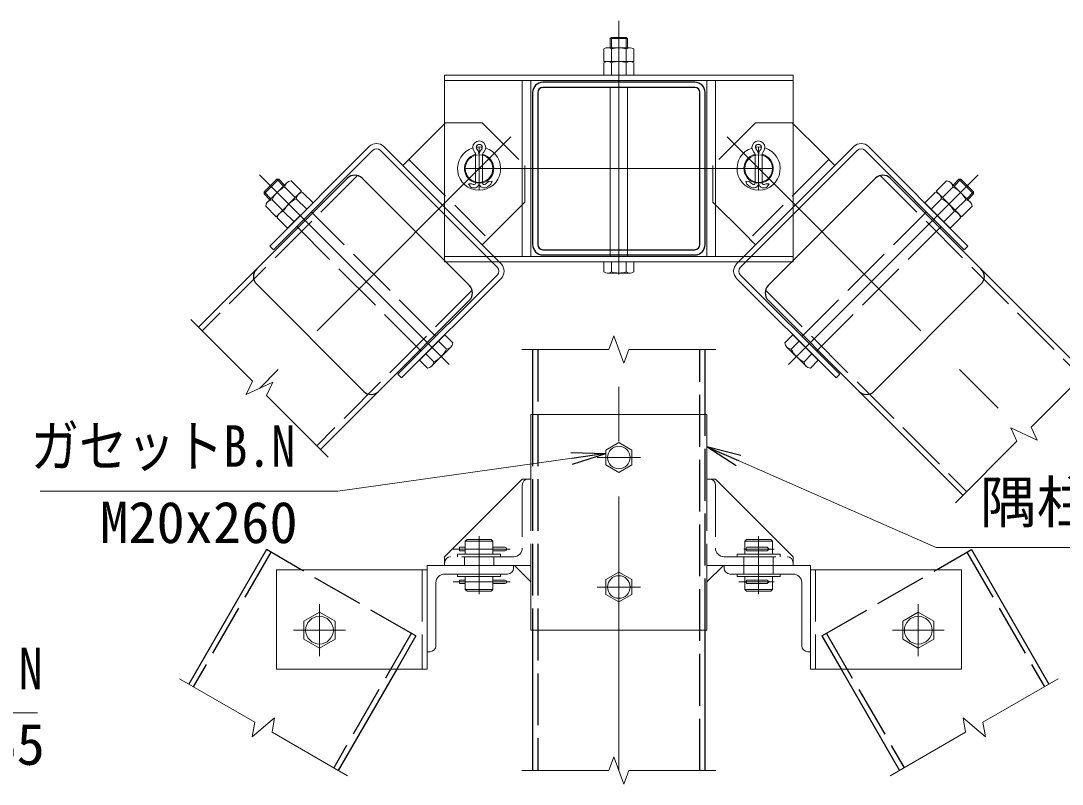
# Model space of a CAD drawing. Units: millimetres, scale not verified. Extents: x -16799 to 16801, y -11879 to 11881.
# Drawn here: x 9533 to 14361, y -2632 to 905 of the extents above; entities that cross this region are included whole.
import ezdxf
from ezdxf.enums import TextEntityAlignment as Align

# ---------------------------------------------------------------- set-up
doc = ezdxf.new("R2010")
doc.units = ezdxf.units.MM
doc.header["$LTSCALE"] = 40
doc.linetypes.add('DASHED', pattern=[7.5, 6, -1.5])
doc.linetypes.add('USER1', pattern=[50.8, 31.75, -6.35, 6.35, -6.35])
for name, color, linetype, lineweight in [('0-1_D-STR1', 1, 'Continuous', 25), ('0-2_D-BMK', 2, 'USER1', 13), ('0-3_D-STR3', 3, 'Continuous', 13), ('0-5_D-STR-DIM', 7, 'Continuous', 13), ('0-6_D-STR-TXT', 7, 'Continuous', 13), ('0-8_0', 7, 'Continuous', 25)]:
    doc.layers.add(name, color=color, linetype=linetype, lineweight=lineweight)
doc.styles.add('ＭＳ ゴシック', font='')
doc.styles.get('ＭＳ ゴシック').set_extended_font_data('MS Gothic')

# ---------------------------------------------------------------- blocks, each defined once
blk = doc.blocks.new('_Open')
at = {"layer": '0-8_0'}
blk.add_line((-40, 6.67), (0, 0), dxfattribs=at)
blk.add_lwpolyline([(-40, -6.67), (0, 0), (-40, 0)], dxfattribs=at)

msp = doc.modelspace()

# ---------------------------------------------------------------- linework, layer by layer
at = {"layer": '0-1_D-STR1'}
for p, q in [((12657.18, 620.23), (11953.18, 620.23)), ((12657.18, 596.23), (11953.18, 596.23)), ((11905.18, 572.23), (11905.18, -131.77)), ((11929.18, 572.23), (11929.18, -131.77)), ((12681.18, -131.77), (12681.18, 572.23)), ((12705.18, -131.77), (12705.18, 572.23)), ((10624.67, -246.6), (11046.81, 175.54)), ((11114.69, 175.54), (11612.5, -322.26)), ((13495.68, 175.54), (12997.87, -322.26)), ((13985.7, -246.6), (13563.56, 175.54)), ((11953.18, -155.77), (12657.18, -155.77)), ((11953.18, -179.77), (12657.18, -179.77)), ((10624.67, -246.6), (10356.11, -515.16)), ((13985.7, -246.6), (14466.39, -727.29)), ((11122.47, -812.28), (10624.67, -314.48)), ((13487.9, -812.28), (13985.7, -314.48)), ((11612.5, -390.14), (11190.35, -812.28)), ((12997.87, -390.14), (13420.02, -812.28)), ((11905.18, -618.51), (11905.18, -918.51)), ((12705.18, -918.51), (12705.18, -618.51)), ((11190.35, -812.28), (10921.79, -1080.84)), ((13420.02, -812.28), (13900.71, -1292.98)), ((10670.77, -1545.3), (10310.97, -2168.51)), ((10832.21, -1638.51), (10670.77, -1545.3)), ((13778.16, -1638.51), (13939.59, -1545.3)), ((13939.59, -1545.3), (14299.4, -2168.51)), ((11905.18, -1918.51), (11905.18, -2568.51)), ((12705.18, -2568.51), (12705.18, -1918.51)), ((11275.14, -2098.51), (11003.79, -2568.51)), ((13335.23, -2098.51), (13606.58, -2568.51))]:
    msp.add_line(p, q, dxfattribs=at)
at = {"layer": '0-1_D-STR1', "linetype": 'DASHED'}
for p, q in [((11093.18, 187.97), (10373.08, -532.13)), ((13517.19, 187.97), (14449.42, -744.26)), ((11624.92, -343.78), (10904.82, -1063.87)), ((12985.45, -343.78), (13917.68, -1276.01)), ((11929.18, -618.51), (11929.18, -2568.51)), ((12681.19, -2568.51), (12681.19, -618.51)), ((11905.18, -918.51), (11905.18, -1918.51)), ((12705.18, -1918.51), (12705.18, -918.51)), ((10691.56, -1557.3), (10331.75, -2180.51)), ((13918.81, -1557.3), (14278.62, -2180.51)), ((11363.59, -1945.3), (10832.21, -1638.51)), ((13246.77, -1945.3), (13778.16, -1638.51)), ((11342.81, -1933.3), (10983, -2556.51)), ((11363.59, -1945.3), (11275.14, -2098.51)), ((13246.77, -1945.3), (13335.23, -2098.51)), ((13267.56, -1933.3), (13627.37, -2556.51))]:
    msp.add_line(p, q, dxfattribs=at)
at = {"layer": '0-1_D-STR1'}
for centre, radius, start, end in [((11953.18, 572.23), 48, 90, 180), ((11953.18, 572.23), 24, 90, 180), ((12657.18, 572.23), 48, 0, 90), ((12657.18, 572.23), 24, 0, 90), ((11080.75, 141.6), 48, 45, 135), ((13529.62, 141.6), 48, 45, 135), ((11953.18, -131.77), 48, 180, 270), ((11953.18, -131.77), 24, 180, 270), ((12657.18, -131.77), 24, 270, 0), ((12657.18, -131.77), 48, 270, 0), ((10658.61, -280.54), 48, 135, 225), ((13951.76, -280.54), 48, 315, 45), ((11578.56, -356.2), 48, 315, 45), ((13031.81, -356.2), 48, 135, 225), ((11156.41, -778.34), 48, 225, 315), ((13453.96, -778.34), 48, 225, 315)]:
    msp.add_arc(centre, radius, start, end, dxfattribs=at)
at = {"layer": '0-2_D-BMK'}
for p, q in [((12305.18, -270.66), (12305.18, 904.67)), ((11803.79, 366.83), (10638.95, -798)), ((12806.58, 366.83), (14183.55, -1010.13)), ((11657.18, 318.38), (11657.18, 122.08)), ((11657.18, 318.2), (11657.18, 122.26)), ((12953.18, 318.38), (12953.18, 122.08)), ((12953.18, 318.2), (12953.18, 122.26)), ((11857.18, 220.23), (11592.51, 220.23)), ((11819.69, 220.23), (12790.68, 220.23)), ((12753.18, 220.23), (13017.86, 220.23)), ((11518.94, -688.04), (10639.3, 191.6)), ((13091.43, -688.04), (13971.07, 191.6)), ((12305.18, -2568.51), (12305.18, -618.51)), ((12205.18, -1118.51), (12405.18, -1118.51)), ((11657.18, -1483.53), (11657.18, -1752.04)), ((12953.18, -1483.53), (12953.18, -1752.04)), ((11801.01, -1542.51), (11537.66, -1542.51)), ((11657.18, -1539.18), (11657.18, -1658.66)), ((12884.12, -1542.51), (13025.27, -1542.51)), ((11801.01, -1694.51), (11537.66, -1694.51)), ((12205.18, -1718.51), (12405.18, -1718.51)), ((12861.79, -1694.51), (13025.27, -1694.51)), ((10917.18, -1798.51), (10917.18, -2038.51)), ((13693.18, -1798.51), (13693.18, -2038.51)), ((11037.18, -1918.51), (10797.18, -1918.51)), ((13573.18, -1918.51), (13813.18, -1918.51))]:
    msp.add_line(p, q, dxfattribs=at)
at = {"layer": '0-3_D-STR3'}
for p, q in [((12265.18, 822.82), (12270.6, 828.23)), ((12265.18, 780.23), (12265.18, 822.82)), ((12265.18, 822.82), (12345.18, 822.82)), ((12270.6, 828.23), (12339.77, 828.23)), ((12270.6, 780.23), (12270.6, 828.23)), ((12339.77, 780.23), (12339.77, 828.23)), ((12345.18, 822.82), (12339.77, 828.23)), ((12345.18, 780.23), (12345.18, 822.82)), ((12235.98, 716.23), (12235.98, 774.63)), ((12252.26, 780.23), (12357.11, 780.23)), ((12270.58, 716.23), (12270.58, 774.63)), ((12339.78, 716.23), (12339.78, 774.63)), ((12374.38, 774.63), (12374.38, 716.23)), ((12235.98, 716.23), (12374.38, 716.23)), ((12235.98, 652.23), (12235.98, 710.63)), ((12252.26, 716.23), (12357.11, 716.23)), ((12270.58, 652.23), (12270.58, 710.63)), ((12339.78, 652.23), (12339.78, 710.63)), ((12374.38, 710.63), (12374.38, 652.23)), ((11497.18, 652.23), (13113.18, 652.23)), ((11497.18, 652.23), (11497.18, -211.77)), ((11497.18, 628.23), (13113.18, 628.23)), ((11857.18, 628.23), (11857.18, -187.77)), ((11897.18, 628.23), (11897.18, -187.77)), ((12235.98, 652.23), (12374.38, 652.23)), ((12713.18, 628.23), (12713.18, -187.77)), ((12753.18, 628.23), (12753.18, -187.77)), ((13113.18, 652.23), (13113.18, -211.77)), ((12265.18, -187.77), (12265.18, 596.23)), ((12345.18, -187.77), (12345.18, 596.23)), ((11148.07, 322.06), (10687.03, -138.98)), ((11165.04, 305.09), (10704, -155.95)), ((11198.98, 305.09), (11742.04, -237.97)), ((11215.95, 322.06), (11759.01, -221)), ((11360.2, 290.94), (11303.63, 234.37)), ((13394.42, 322.06), (12851.36, -221)), ((13411.39, 305.09), (12868.33, -237.97)), ((13250.17, 290.94), (13306.74, 234.37)), ((13445.33, 305.09), (13906.36, -155.95)), ((13462.3, 322.06), (13923.34, -138.98)), ((10719.21, 170.38), (10660.51, 111.69)), ((10728.4, 170.38), (10660.51, 102.5)), ((10765.36, 154.31), (10674.35, 63.3)), ((10750.32, 139.27), (10719.21, 170.38)), ((10728.4, 170.38), (10719.21, 170.38)), ((10754.92, 143.86), (10728.4, 170.38)), ((10833.55, 115.01), (10785.46, 163.1)), ((11624.21, 149.85), (11629.74, 147.02)), ((11701.39, 159.89), (11686.14, 147.86)), ((11711.3, 147.33), (11696.05, 135.3)), ((12899.07, 147.33), (12914.32, 135.3)), ((12908.98, 159.89), (12924.23, 147.86)), ((12986.16, 149.85), (12980.63, 147.02)), ((13776.82, 115.01), (13824.91, 163.1)), ((13845.01, 154.31), (13936.02, 63.3)), ((13855.45, 143.86), (13881.97, 170.38)), ((13860.05, 139.27), (13891.16, 170.38)), ((13881.97, 170.38), (13949.85, 102.5)), ((13881.97, 170.38), (13891.16, 170.38)), ((13891.16, 170.38), (13949.85, 111.69)), ((10691.63, 80.58), (10660.51, 111.69)), ((10660.51, 111.69), (10660.51, 102.5)), ((10687.03, 75.98), (10660.51, 102.5)), ((10833.55, 115.01), (10715.88, -2.65)), ((10819.1, 100.57), (10728.09, 9.56)), ((10804.13, 85.6), (10756.05, 133.68)), ((10887.29, 61.27), (10839.2, 109.36)), ((11616.92, 135.61), (11622.45, 132.78)), ((12993.45, 135.61), (12987.92, 132.78)), ((13723.08, 61.27), (13771.17, 109.36)), ((13776.82, 115.01), (13894.49, -2.65)), ((13791.27, 100.57), (13882.28, 9.56)), ((13806.24, 85.6), (13854.32, 133.68)), ((13918.74, 80.58), (13949.85, 111.69)), ((13923.34, 75.98), (13949.85, 102.5)), ((13949.85, 111.69), (13949.85, 102.5)), ((10745.3, 26.77), (10697.22, 74.85)), ((10887.29, 61.27), (10769.62, -56.39)), ((10857.87, 31.86), (10809.79, 79.94)), ((13723.08, 61.27), (13840.75, -56.39)), ((13752.5, 31.86), (13800.58, 79.94)), ((13865.07, 26.77), (13913.15, 74.85)), ((10667.8, 45.44), (10715.88, -2.65)), ((10799.04, -26.97), (10750.96, 21.11)), ((13811.33, -26.97), (13859.41, 21.11)), ((13942.57, 45.44), (13894.49, -2.65)), ((10721.54, -8.3), (10769.62, -56.39)), ((13888.83, -8.3), (13840.75, -56.39)), ((11727.9, -76.75), (11671.33, -133.32)), ((12882.47, -76.75), (12939.04, -133.32)), ((10687.03, -138.98), (10704, -155.95)), ((13923.34, -138.98), (13906.36, -155.95)), ((11497.18, -187.77), (13113.18, -187.77)), ((11497.18, -211.77), (13113.18, -211.77)), ((12235.98, -211.77), (12374.38, -211.77)), ((12235.98, -258.17), (12235.98, -211.77)), ((12270.58, -258.17), (12270.58, -211.77)), ((12339.78, -258.17), (12339.78, -211.77)), ((12374.38, -258.17), (12374.38, -211.77)), ((11742.04, -271.91), (11281, -732.95)), ((11759.01, -288.88), (11297.97, -749.92)), ((12252.26, -263.77), (12357.11, -263.77)), ((12851.36, -288.88), (13312.39, -749.92)), ((12868.33, -271.91), (13329.37, -732.95)), ((11498.23, -549.67), (11380.56, -667.33)), ((11505.58, -615.85), (11468.81, -579.08)), ((11535, -586.43), (11498.23, -549.67)), ((13075.37, -586.43), (13112.14, -549.67)), ((13104.79, -615.85), (13141.56, -579.08)), ((13112.14, -549.67), (13229.8, -667.33)), ((11526.21, -606.53), (11435.2, -697.55)), ((13084.16, -606.53), (13175.17, -697.55)), ((11417.33, -704.1), (11380.56, -667.33)), ((11446.75, -674.68), (11409.98, -637.91)), ((13163.62, -674.68), (13200.39, -637.91)), ((13193.04, -704.1), (13229.8, -667.33)), ((11281, -732.95), (11297.97, -749.92)), ((13329.37, -732.95), (13312.39, -749.92)), ((11897.18, -1218.51), (11897.18, -918.51)), ((11897.18, -918.51), (12713.18, -918.51)), ((12713.18, -1218.51), (12713.18, -918.51)), ((11497.18, -1578.51), (11857.18, -1218.51)), ((11897.18, -1218.51), (11857.18, -1218.51)), ((11885.18, -1218.51), (11897.18, -1218.51)), ((12713.18, -1218.51), (12753.18, -1218.51)), ((12725.18, -1218.51), (12713.18, -1218.51)), ((13113.18, -1578.51), (12753.18, -1218.51)), ((11593.18, -1534.51), (11567.09, -1534.51)), ((11567.09, -1550.51), (11567.09, -1534.51)), ((11601.18, -1498.51), (11593.18, -1506.51)), ((11721.18, -1506.51), (11713.18, -1498.51)), ((13009.18, -1498.51), (13017.18, -1506.51)), ((11497.18, -1578.51), (11497.18, -1618.51)), ((11557.18, -1578.51), (11557.18, -1566.51)), ((11593.18, -1550.51), (11567.09, -1550.51)), ((11589.18, -1578.51), (11589.18, -1618.51)), ((11725.18, -1578.51), (11725.18, -1618.51)), ((11757.18, -1578.51), (11757.18, -1566.51)), ((12853.18, -1578.51), (12853.18, -1566.51)), ((12885.18, -1578.51), (12885.18, -1618.51)), ((13021.18, -1578.51), (13021.18, -1618.51)), ((13053.18, -1578.51), (13053.18, -1566.51)), ((13113.18, -1578.51), (13113.18, -1618.51)), ((11417.18, -1638.51), (10717.18, -1638.51)), ((10717.18, -1638.51), (10717.18, -2098.51)), ((11417.18, -1638.51), (11417.18, -2098.51)), ((11497.18, -1618.51), (11497.18, -1606.51)), ((11777.18, -1618.51), (11497.18, -1618.51)), ((11897.18, -1695.03), (11820.66, -1618.51)), ((12713.18, -1695.03), (12789.71, -1618.51)), ((12833.18, -1618.51), (13113.18, -1618.51)), ((12885.18, -1658.51), (12885.18, -1618.51)), ((13021.18, -1658.51), (13021.18, -1618.51)), ((13113.18, -1618.51), (13113.18, -1606.51)), ((13193.18, -1638.51), (13893.18, -1638.51)), ((13893.18, -1638.51), (13893.18, -2098.51)), ((11497.18, -1658.51), (11789.18, -1658.51)), ((11557.18, -1658.51), (11557.18, -1670.51)), ((11557.18, -1670.51), (11757.18, -1670.51)), ((11567.09, -1686.51), (11567.09, -1702.51)), ((11593.18, -1686.51), (11567.09, -1686.51)), ((11593.18, -1730.51), (11593.18, -1670.51)), ((11721.18, -1730.51), (11721.18, -1670.51)), ((11777.11, -1686.51), (11721.18, -1686.51)), ((11757.18, -1658.51), (11757.18, -1670.51)), ((13113.18, -1658.51), (12821.18, -1658.51)), ((12853.18, -1658.51), (12853.18, -1670.51)), ((13053.18, -1670.51), (12853.18, -1670.51)), ((12889.18, -1730.51), (12889.18, -1670.51)), ((12899.07, -1686.51), (12993.45, -1686.51)), ((13017.18, -1730.51), (13017.18, -1670.51)), ((13053.18, -1658.51), (13053.18, -1670.51)), ((11457.18, -1990.51), (11457.18, -1698.51)), ((11593.18, -1702.51), (11567.09, -1702.51)), ((11721.18, -1730.51), (11593.18, -1730.51)), ((11713.18, -1738.51), (11721.18, -1730.51)), ((11777.11, -1702.51), (11721.18, -1702.51)), ((12713.18, -1695.03), (12713.18, -1918.51)), ((12897.18, -1738.51), (12889.18, -1730.51)), ((12889.18, -1730.51), (13017.18, -1730.51)), ((12899.07, -1702.51), (12993.45, -1702.51)), ((13009.18, -1738.51), (13017.18, -1730.51)), ((13153.18, -1990.51), (13153.18, -1698.51)), ((11897.18, -1738.51), (11897.18, -1918.51)), ((12897.18, -1738.51), (13009.18, -1738.51)), ((11897.18, -1918.51), (12713.18, -1918.51)), ((11417.18, -2098.51), (10717.18, -2098.51))]:
    msp.add_line(p, q, dxfattribs=at)
at = {"layer": '0-3_D-STR3', "linetype": 'DASHED'}
for p, q in [((11501.62, 432.36), (11360.2, 290.94)), ((11671.33, 432.36), (11501.62, 432.36)), ((12939.04, 432.36), (13108.75, 432.36)), ((13108.75, 432.36), (13250.17, 290.94)), ((11331.92, 262.66), (11685.47, -90.89)), ((11641.18, 284.23), (11641.18, 154.14)), ((11673.18, 282.73), (11673.18, 154.14)), ((13278.45, 262.66), (12924.9, -90.89)), ((12937.18, 282.73), (12937.18, 154.14)), ((12969.18, 284.23), (12969.18, 154.14)), ((11869.32, 64.67), (11727.9, -76.75)), ((12741.05, 64.67), (12882.47, -76.75)), ((11456.37, -557.59), (10879.37, 19.41)), ((13154, -557.59), (13731, 19.41)), ((11388.48, -625.47), (10811.49, -48.47)), ((13221.89, -625.47), (13798.88, -48.47)), ((11857.18, -1246.51), (11857.18, -1538.51)), ((11897.18, -1218.51), (11897.18, -1738.51)), ((12713.18, -1218.51), (12713.18, -1695.03)), ((12753.18, -1246.51), (12753.18, -1538.51)), ((11593.18, -1566.51), (11593.18, -1506.51)), ((11721.18, -1506.51), (11593.18, -1506.51)), ((11713.18, -1498.51), (11601.18, -1498.51)), ((11721.18, -1566.51), (11721.18, -1506.51)), ((11777.11, -1534.51), (11721.18, -1534.51)), ((12889.18, -1506.51), (12897.18, -1498.51)), ((12889.18, -1506.51), (13017.18, -1506.51)), ((12889.18, -1566.51), (12889.18, -1506.51)), ((12893.35, -1542.51), (12899.07, -1534.51)), ((12899.07, -1550.51), (12893.35, -1542.51)), ((12897.18, -1498.51), (13009.18, -1498.51)), ((12899.07, -1534.51), (12993.45, -1534.51)), ((13017.18, -1566.51), (13017.18, -1506.51)), ((11817.18, -1578.51), (11525.18, -1578.51)), ((11557.18, -1566.51), (11757.18, -1566.51)), ((11777.11, -1550.51), (11721.18, -1550.51)), ((12793.18, -1578.51), (13085.18, -1578.51)), ((13053.18, -1566.51), (12853.18, -1566.51)), ((12899.07, -1550.51), (12993.45, -1550.51)), ((11393.18, -1638.51), (11393.18, -2098.51)), ((11777.18, -1618.51), (11897.18, -1618.51)), ((12833.18, -1618.51), (12713.18, -1618.51)), ((13217.18, -1638.51), (13217.18, -2098.51))]:
    msp.add_line(p, q, dxfattribs=at)
for points in [[(11671.33, 432.36), (11869.32, 234.37), (11869.32, 64.67)], [(12939.04, 432.36), (12741.05, 234.37), (12741.05, 64.67)], [(12993.45, -1550.51), (13001.92, -1542.51), (12993.45, -1534.51)]]:
    msp.add_lwpolyline(points, dxfattribs=at)
at = {"layer": '0-3_D-STR3'}
for points in [[(11624.21, 149.85), (11608.45, 148.93), (11616.92, 135.61)], [(11711.3, 147.33), (11717.02, 162.03), (11701.39, 159.89)], [(12899.07, 147.33), (12893.35, 162.03), (12908.98, 159.89)], [(12986.16, 149.85), (13001.92, 148.93), (12993.45, 135.61)], [(11429.18, -2018.51), (11417.18, -2018.51), (11417.18, -1618.51), (11817.18, -1618.51), (11817.18, -1630.51)], [(13181.18, -2018.51), (13193.18, -2018.51), (13193.18, -1618.51), (12793.18, -1618.51), (12793.18, -1630.51)], [(13193.18, -1638.51), (13193.18, -2098.51), (13893.18, -2098.51)], [(12899.07, -1686.51), (12893.35, -1694.51), (12899.07, -1702.51)], [(12993.45, -1686.51), (13001.92, -1694.51), (12993.45, -1702.51)], [(11713.18, -1738.51), (11601.18, -1738.51), (11593.18, -1730.51)]]:
    msp.add_lwpolyline(points, dxfattribs=at)
for points in [[(12245.26, -1083.91), (12305.18, -1049.31), (12365.11, -1083.91), (12365.11, -1153.11), (12305.18, -1187.71), (12245.26, -1153.11)], [(12245.26, -1683.91), (12305.18, -1649.31), (12365.11, -1683.91), (12365.11, -1753.11), (12305.18, -1787.71), (12245.26, -1753.11)], [(10989.24, -1960.11), (10917.18, -2001.71), (10845.13, -1960.11), (10845.13, -1876.91), (10917.18, -1835.31), (10989.24, -1876.91)], [(13621.13, -1960.11), (13693.18, -2001.71), (13765.24, -1960.11), (13765.24, -1876.91), (13693.18, -1835.31), (13621.13, -1876.91)]]:
    msp.add_lwpolyline(points, close=True, dxfattribs=at)
for centre, radius in [((11657.18, 220.23), 64), ((12953.18, 220.23), 64), ((12305.18, -1118.51), 52.42), ((12305.18, -1718.51), 52.42), ((10917.18, -1918.51), 64.36), ((13693.18, -1918.51), 64.36)]:
    msp.add_circle(centre, radius, dxfattribs=at)
for centre, radius, start, end in [((12253.28, 750.8), 29.45, 54.01973, 125.98027), ((12305.18, 670.54), 109.69, 71.61284, 108.38716), ((12357.08, 750.71), 29.52, 54.12648, 125.87352), ((12253.28, 686.8), 29.45, 54.01973, 125.98027), ((12305.18, 606.54), 109.69, 71.61284, 108.38716), ((12357.08, 686.71), 29.52, 54.12648, 125.87352), ((11657.91, 318.16), 30, 314.87187, 222.73702), ((12952.46, 318.16), 30, 317.26298, 225.12813), ((11182.01, 288.11), 48, 45, 135), ((11182.01, 288.11), 24, 45, 135), ((11657.18, 220.23), 100, 106.9711, 72.18197), ((11621.18, 284.23), 20, 0, 42.73702), ((11657.91, 318.16), 14, 314.87187, 222.73702), ((11657.18, 220.23), 100, 81.55313, 97.59994), ((11621.18, 284.23), 36, 0, 42.73702), ((11693.18, 282.73), 20, 134.87187, 180), ((12953.18, 220.23), 100, 107.81803, 73.0289), ((12917.18, 282.73), 20, 0, 45.12813), ((12952.46, 318.16), 14, 317.26298, 225.12813), ((12953.18, 220.23), 100, 82.40006, 98.44687), ((12989.18, 284.23), 36, 137.26298, 180), ((12989.18, 284.23), 20, 137.26298, 180), ((13428.36, 288.11), 48, 45, 135), ((13428.36, 288.11), 24, 45, 135), ((11657.18, 220.23), 68, 103.70163, 76.12067), ((12953.18, 220.23), 68, 103.87933, 76.29837), ((10787.04, 132.1), 31.03, 92.91412, 177.08588), ((11633.38, 154.14), 24, 242.89351, 7.37467), ((11633.38, 154.14), 8, 242.89351, 12.79103), ((11681.18, 154.14), 24, 180, 308.26427), ((11681.18, 154.14), 8, 180, 308.26427), ((12929.18, 154.14), 24, 231.73573, 0), ((12929.18, 154.14), 8, 231.73573, 0), ((12976.99, 154.14), 24, 172.62533, 297.10649), ((12976.99, 154.14), 8, 167.20897, 297.10649), ((13823.33, 132.1), 31.03, 2.91412, 87.08588), ((10800.28, 30.61), 112.16, 113.22895, 156.77105), ((10840.78, 78.36), 31.03, 92.91412, 177.08588), ((13769.59, 78.36), 31.03, 2.91412, 87.08588), ((13810.09, 30.61), 112.16, 23.22895, 66.77105), ((10698.25, 44.4), 30.46, 91.94085, 178.05915), ((10854.02, -23.13), 112.16, 113.22895, 156.77105), ((13756.34, -23.13), 112.16, 23.22895, 66.77105), ((13912.12, 44.4), 30.46, 1.94085, 88.05915), ((10751.99, -9.34), 30.46, 91.94085, 178.05915), ((13858.38, -9.34), 30.46, 1.94085, 88.05915), ((11725.07, -254.94), 24, 315, 45), ((11725.07, -254.94), 48, 315, 45), ((12885.3, -254.94), 48, 135, 225), ((12885.3, -254.94), 24, 135, 225), ((12253.28, -234.34), 29.45, 234.01973, 305.98027), ((12305.18, -154.08), 109.69, 251.61284, 288.38716), ((12357.08, -234.25), 29.52, 234.12648, 305.87352), ((11402.51, -571.61), 112.16, 293.22895, 336.77105), ((11504, -584.86), 31.03, 272.91412, 357.08588), ((13106.37, -584.86), 31.03, 182.91412, 267.08588), ((13207.86, -571.61), 112.16, 203.22895, 246.77105), ((11416.3, -673.65), 30.46, 271.94085, 358.05915), ((13194.07, -673.65), 30.46, 181.94085, 268.05915), ((11885.18, -1246.51), 28, 90, 180), ((12725.18, -1246.51), 28, 0, 90), ((11777.11, -1542.51), 8, 270, 90), ((11817.18, -1538.51), 40, 270, 0), ((12793.18, -1538.51), 40, 180, 270), ((11525.18, -1606.51), 28, 90, 180), ((13085.18, -1606.51), 28, 0, 90), ((11789.18, -1630.51), 28, 270, 0), ((12821.18, -1630.51), 28, 180, 270), ((11497.18, -1698.51), 40, 90, 180), ((11777.11, -1694.51), 8, 270, 90), ((13113.18, -1698.51), 40, 0, 90), ((11429.18, -1990.51), 28, 270, 0), ((13181.18, -1990.51), 28, 180, 270)]:
    msp.add_arc(centre, radius, start, end, dxfattribs=at)
at = {"layer": '0-3_D-STR3', "linetype": 'DASHED'}
for centre, start, end in [((11693.18, 282.73), 134.87187, 180), ((12917.18, 282.73), 0, 45.12813)]:
    msp.add_arc(centre, 36, start, end, dxfattribs=at)
at = {"layer": '0-5_D-STR-DIM'}
for p, q in [((10320.75, -479.8), (10606.3, -765.35)), ((12282.1, -555.08), (12259.01, -618.51)), ((12328.27, -681.94), (12282.1, -555.08)), ((11855.18, -618.51), (12259.01, -618.51)), ((12351.36, -618.51), (12328.27, -681.94)), ((12351.36, -618.51), (12755.18, -618.51)), ((14501.75, -691.94), (14216.2, -977.48)), ((10577.77, -826.53), (10606.3, -765.35)), ((10700.13, -769.47), (10577.77, -826.53)), ((10671.6, -830.65), (10700.13, -769.47)), ((10671.6, -830.65), (10957.15, -1116.2)), ((14122.37, -981.61), (14244.73, -1038.66)), ((14150.9, -1042.78), (14122.37, -981.61)), ((14244.73, -1038.66), (14216.2, -977.48)), ((14150.9, -1042.78), (13865.35, -1328.33)), ((10617.39, -2345.42), (10267.67, -2143.51)), ((13992.98, -2345.42), (14342.7, -2143.51)), ((10605.67, -2411.9), (10709.09, -2325.12)), ((10617.39, -2345.42), (10605.67, -2411.9)), ((10709.09, -2325.12), (10697.37, -2391.59)), ((13901.28, -2325.12), (13913, -2391.59)), ((14004.7, -2411.9), (13901.28, -2325.12)), ((13992.98, -2345.42), (14004.7, -2411.9)), ((11047.09, -2593.51), (10697.37, -2391.59)), ((13563.28, -2593.51), (13913, -2391.59)), ((12282.1, -2505.08), (12259.01, -2568.51)), ((12328.27, -2631.94), (12282.1, -2505.08)), ((11855.18, -2568.51), (12259.01, -2568.51)), ((12351.36, -2568.51), (12328.27, -2631.94)), ((12351.36, -2568.51), (12755.18, -2568.51))]:
    msp.add_line(p, q, dxfattribs=at)
at = {"layer": '0-6_D-STR-TXT'}
for points in [[(9621.6, -1274.21), (11001.94, -1274.21), (12243.28, -1100.52)], [(15523.87, -1535.84), (13776.01, -1535.84), (12715.02, -1069.31)], [(9609.8, -2301.63), (7544.18, -2301.63), (7279.31, -1482.81)]]:
    msp.add_lwpolyline(points, dxfattribs=at)

# ---------------------------------------------------------------- block references
at = {"layer": '0-6_D-STR-TXT', "xscale": 4, "yscale": 4}
for p, rotation in [((12713.18, -1068.51), 156.26434), ((12245.26, -1100.25), 7.96507)]:
    msp.add_blockref('_Open', p, dxfattribs=dict(at, rotation=rotation))

# ---------------------------------------------------------------- texts
at = {"layer": '0-6_D-STR-TXT', "style": 'ＭＳ ゴシック', "width": 0.85}
for s, p in [('ガセットB.N', (9579.01, -1219.3)), ('エンドサポートB.N', (7738.73, -2249.77))]:
    msp.add_text(s, height=192.4, dxfattribs=at).set_placement(p, align=Align.BOTTOM_LEFT)
at = {"layer": '0-6_D-STR-TXT', "style": 'ＭＳ ゴシック'}
for s, p in [('隅柱自在金具', (13979.71, -1478.9)), ('M20x260', (9899.83, -1572.85)), ('M24x265', (8727.78, -2600.28))]:
    msp.add_text(s, height=192.4, dxfattribs=at).set_placement(p, align=Align.BOTTOM_LEFT)

doc.saveas('drawing.dxf')
